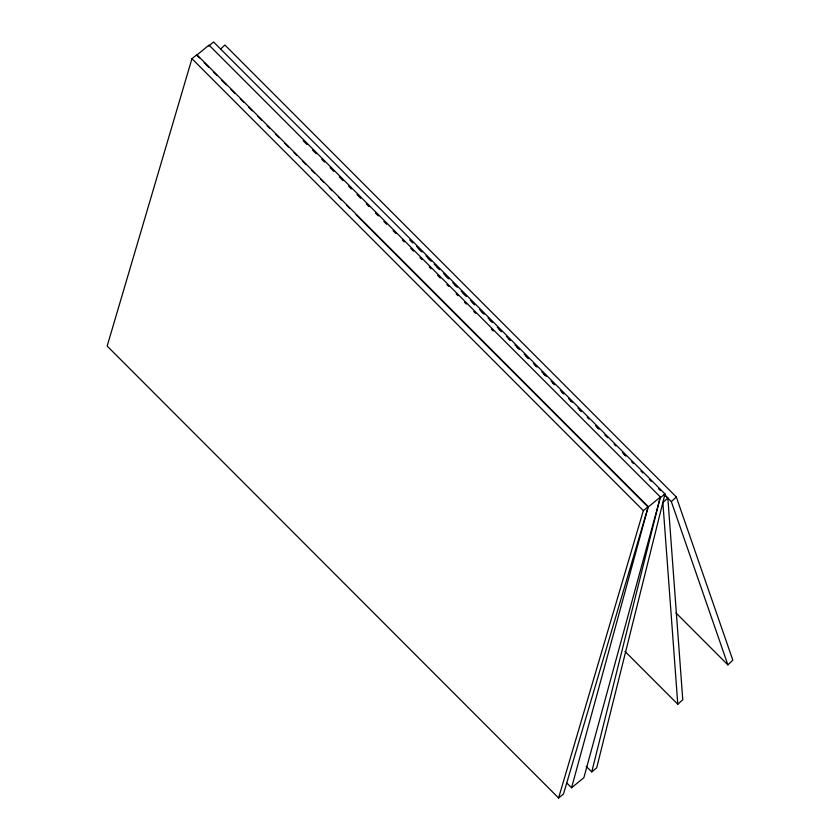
<?xml version="1.0" encoding="UTF-8"?>
<svg xmlns="http://www.w3.org/2000/svg" width="840" height="840" viewBox="0 0 840 840"><rect width="100%" height="100%" fill="white"/><g stroke="black" fill="none" stroke-linecap="round" stroke-linejoin="round"><path stroke-width="1.26" d="M586.204 766.332L591.759 771.908L660.072 498.015L664.997 493.941L213.591 42L208.666 46.074M664.997 493.941L596.694 767.823L591.759 771.908M566.926 783.143L571.567 787.784L648.123 507.108L660.419 497.038L209.013 45.098L196.718 55.167L199.5 57.95M660.419 497.038L583.863 777.714L571.567 787.784M191.951 58.684L107.163 346.059L558.569 798L563.472 794.021L648.26 506.646L196.854 54.705L191.951 58.684L643.356 510.626L558.569 798M220.773 48.92L224.889 45.014L676.295 496.955L732.837 660.188L727.892 664.871L675.98 612.896M727.892 664.871L671.349 501.638L676.295 496.955M667.842 498.005L662.865 502.509L677.796 704.256L682.773 699.751L667.842 498.005L664.135 494.288M643.356 510.626L648.26 506.646M410.161 240.02L412.944 242.802M416.651 246.509L421.281 251.15M425.922 255.791L430.553 260.432M434.259 264.138L438.89 268.779M443.531 273.42L448.161 278.061M452.802 282.702L456.509 286.419M461.139 291.06L465.78 295.691M470.411 300.332L474.117 304.048M479.682 309.614L483.389 313.331M488.019 317.971L491.726 321.678M497.291 327.243L500.997 330.96M506.562 336.525L510.269 340.242M514.899 344.883L518.606 348.59M524.17 354.165L527.877 357.872M533.442 363.437L536.225 366.23M541.779 371.794L545.486 375.501M551.05 381.077L553.833 383.859M560.322 390.348L563.105 393.141M568.659 398.706L571.442 401.489M577.93 407.988L580.713 410.77M587.202 417.27L589.05 419.118M595.539 425.618L598.322 428.4M604.811 434.899L607.593 437.682M614.082 444.181L615.93 446.03M622.419 452.529L625.202 455.312M631.691 461.811L633.549 463.669M640.962 471.093L642.81 472.941M649.299 479.441L651.158 481.299M658.571 488.723L660.429 490.581M409.962 239.935L412.745 242.718M418.31 248.294L422.016 252M427.57 257.565L431.277 261.282M436.842 266.847L439.625 269.63M445.19 275.205L448.896 278.911M454.451 284.477L457.233 287.269M462.798 292.834L466.505 296.541M472.07 302.117L474.852 304.899M481.331 311.399L484.113 314.181M489.678 319.746L492.461 322.529M498.95 329.028L501.732 331.81M508.211 338.31L510.069 340.158M516.558 346.657L519.341 349.44M525.83 355.94L528.612 358.722M535.101 365.221L536.949 367.07M543.438 373.569L546.221 376.352M552.71 382.851L554.558 384.709M561.981 392.133L563.829 393.992M570.318 400.481L572.176 402.339M579.59 409.763L581.438 411.621M597.198 427.392L599.057 429.251M624.078 454.304L625.937 456.162M664.86 495.138L671.349 501.638M303.209 140.732L306.915 144.448M312.48 150.014L316.187 153.731M321.741 159.296L324.524 162.078M330.089 167.643L333.795 171.36M339.36 176.925L343.067 180.642M348.631 186.207L351.404 188.99M356.969 194.554L360.675 198.272M366.24 203.837L369.022 206.619M375.512 213.119L378.284 215.901M383.849 221.477L386.631 224.259M393.12 230.748L395.903 233.541M402.392 240.03L404.24 241.889M410.729 248.388L413.511 251.171M420 257.659L421.848 259.518M429.272 266.942L431.12 268.8M437.608 275.3L440.391 278.082M446.88 284.582L448.728 286.43M456.151 293.853L458 295.712M464.489 302.211L466.347 304.07M473.76 311.493L475.619 313.341M491.369 329.123L493.227 330.981M204.131 62.59L208.772 67.232M213.402 71.873L217.109 75.59M221.739 80.22L226.38 84.861M231.011 89.502L234.717 93.219M240.282 98.784L243.989 102.501M248.619 107.132L252.336 110.849M257.891 116.414L261.597 120.13M267.162 125.695L269.945 128.478M275.51 134.054L279.216 137.76M284.77 143.325L288.477 147.042M294.042 152.607L296.825 155.39M302.389 160.965L306.096 164.672M311.651 170.237L314.433 173.03M320.922 179.519L323.705 182.301M329.269 187.877L332.042 190.659M338.531 197.159L341.313 199.941M346.878 205.506L349.661 208.289M356.149 214.788L648.123 507.108M624.96 651.368L677.796 704.256"/></g></svg>
